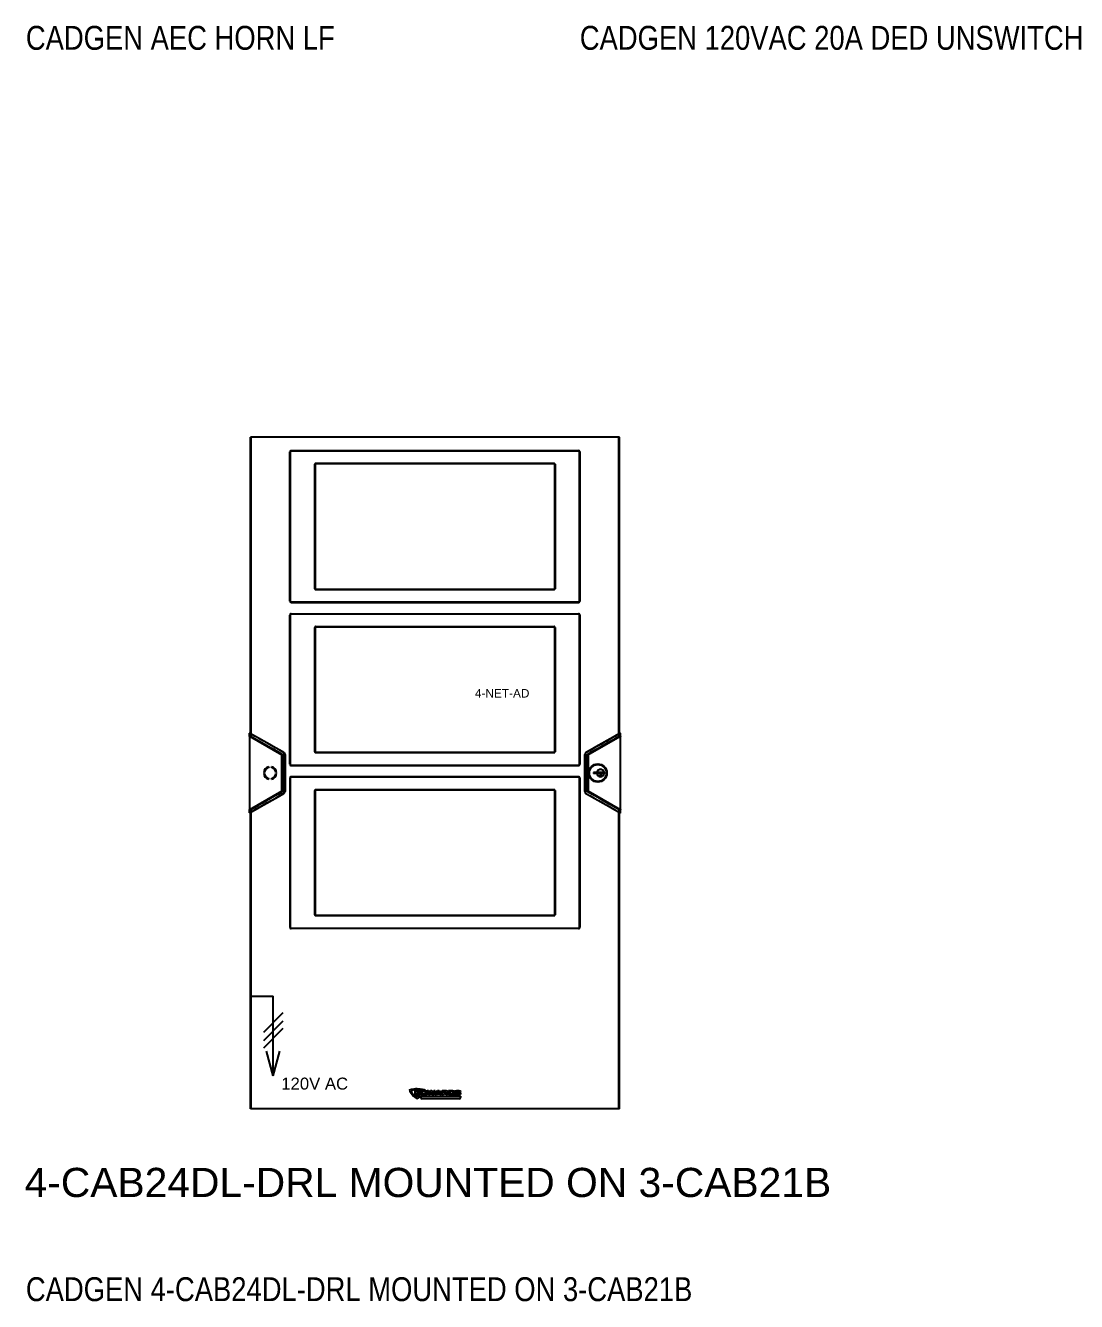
# Model space of a CAD drawing. Extents: x 0 to 1678, y -24 to 1301.
# Drawn here: x -0.1 to 263.6, y -24.1 to 296.1 of the extents above; entities that cross this region are included whole.
import ezdxf
from ezdxf.enums import TextEntityAlignment as Align

# ---------------------------------------------------------------- set-up
doc = ezdxf.new("R2010")
doc.units = 0
doc.header["$MEASUREMENT"] = 0
for name, color, linetype in [('4050100_A_07', 7, 'Continuous'), ('9000993_05', 7, 'Continuous'), ('9001059_001', 7, 'Continuous'), ('9300246_05', 7, 'Continuous'), ('FA-Riser', 7, 'Continuous'), ('KEY-2', 7, 'Continuous'), ('LOCKTAB-2', 7, 'Continuous'), ('PART', 7, 'Continuous'), ('PART2', 7, 'Continuous')]:
    doc.layers.add(name, color=color, linetype=linetype)
doc.styles.add('ADDRESS', font='sanss___.ttf')
doc.styles.add('AMTS', font='ARIALN.TTF', dxfattribs={"height": 9})

# ---------------------------------------------------------------- blocks, each defined once
blk = doc.blocks.new('SE')
at = {"layer": '4050100_A_07', "color": 7, "linetype": 'Continuous'}
for p, q in [((12.998, 19.806), (12.984, 19.806)), ((12.984, 14.288), (12.984, 19.806)), ((19.839, 19.806), (12.998, 19.806)), ((12.998, 14.28), (12.998, 19.806)), ((19.854, 19.806), (19.839, 19.806)), ((19.839, 14.28), (19.839, 19.806)), ((19.854, 14.288), (19.854, 19.806)), ((12.998, 7.301), (12.998, 12.828)), ((19.839, 7.301), (19.839, 12.828)), ((12.984, 7.301), (12.984, 12.82)), ((19.854, 7.301), (19.854, 12.819)), ((12.998, 7.301), (12.984, 7.301)), ((19.839, 7.301), (12.998, 7.301)), ((19.854, 7.301), (19.839, 7.301))]:
    blk.add_line(p, q, dxfattribs=at)
at = {"layer": '9000993_05', "color": 7, "linetype": 'Continuous'}
for p, q in [((13.72, 16.754), (13.72, 19.528)), ((13.723, 19.526), (13.72, 19.528)), ((13.723, 16.756), (13.723, 19.526)), ((13.727, 19.526), (13.723, 19.526)), ((13.727, 19.526), (13.727, 16.756)), ((13.745, 19.553), (13.747, 19.551)), ((13.746, 19.544), (13.747, 19.551)), ((19.091, 19.544), (13.746, 19.544)), ((19.09, 19.551), (19.092, 19.553)), ((19.091, 19.544), (19.09, 19.551)), ((19.11, 16.756), (19.11, 19.526)), ((19.11, 19.526), (19.115, 19.526)), ((19.117, 19.528), (19.115, 19.526)), ((19.115, 19.526), (19.115, 16.756)), ((19.117, 16.754), (19.117, 19.528)), ((14.184, 16.983), (14.184, 19.299)), ((14.184, 19.299), (14.186, 19.299)), ((14.186, 19.299), (14.186, 16.983)), ((14.195, 19.298), (14.186, 19.299)), ((14.195, 16.984), (14.195, 19.298)), ((14.195, 19.298), (14.195, 19.298)), ((14.195, 16.984), (14.195, 19.298)), ((14.199, 19.311), (14.208, 19.311)), ((18.652, 19.299), (18.642, 19.298)), ((18.642, 19.298), (18.642, 16.984)), ((18.642, 19.298), (18.642, 19.298)), ((18.642, 19.298), (18.642, 16.984)), ((18.652, 16.983), (18.652, 19.299)), ((18.654, 19.299), (18.652, 19.299)), ((18.654, 19.299), (18.654, 16.983)), ((14.186, 16.983), (14.184, 16.983)), ((14.186, 16.983), (14.195, 16.984)), ((14.195, 16.984), (14.195, 16.984)), ((18.639, 16.97), (18.63, 16.971)), ((18.642, 16.984), (18.652, 16.983)), ((18.642, 16.984), (18.642, 16.984)), ((18.652, 16.983), (18.654, 16.983)), ((13.72, 16.754), (13.723, 16.756)), ((13.723, 16.756), (13.727, 16.756)), ((13.747, 16.731), (13.745, 16.729)), ((13.746, 16.737), (19.091, 16.737)), ((13.747, 16.731), (13.746, 16.737)), ((19.09, 16.731), (19.091, 16.737)), ((19.092, 16.729), (19.09, 16.731)), ((19.115, 16.756), (19.11, 16.756)), ((19.115, 16.756), (19.117, 16.754)), ((13.72, 13.719), (13.72, 16.493)), ((13.723, 16.491), (13.72, 16.493)), ((13.723, 13.721), (13.723, 16.491)), ((13.727, 16.491), (13.723, 16.491)), ((13.727, 16.491), (13.727, 13.721)), ((13.745, 16.518), (13.747, 16.516)), ((13.746, 16.509), (13.747, 16.516)), ((19.091, 16.509), (13.746, 16.509)), ((19.09, 16.516), (19.092, 16.518)), ((19.091, 16.509), (19.09, 16.516)), ((19.11, 13.721), (19.11, 16.491)), ((19.11, 16.491), (19.115, 16.491)), ((19.117, 16.493), (19.115, 16.491)), ((19.115, 16.491), (19.115, 13.721)), ((19.117, 13.719), (19.117, 16.493)), ((14.184, 13.948), (14.184, 16.264)), ((14.184, 16.264), (14.186, 16.264)), ((14.186, 16.264), (14.186, 13.948)), ((14.195, 16.263), (14.186, 16.264)), ((14.195, 13.949), (14.195, 16.263)), ((14.195, 16.263), (14.195, 16.263)), ((14.195, 13.949), (14.195, 16.263)), ((14.199, 16.276), (14.208, 16.276)), ((18.63, 16.276), (18.639, 16.276)), ((18.652, 16.264), (18.642, 16.263)), ((18.642, 16.263), (18.642, 13.949)), ((18.642, 16.263), (18.642, 16.263)), ((18.642, 16.263), (18.642, 13.949)), ((18.652, 13.948), (18.652, 16.264)), ((18.654, 16.264), (18.652, 16.264)), ((18.654, 16.264), (18.654, 13.948)), ((14.186, 13.948), (14.184, 13.948)), ((14.186, 13.948), (14.195, 13.949)), ((14.195, 13.949), (14.195, 13.949)), ((18.639, 13.935), (18.63, 13.936)), ((18.642, 13.949), (18.652, 13.948)), ((18.642, 13.949), (18.642, 13.949)), ((18.652, 13.948), (18.654, 13.948)), ((13.72, 13.719), (13.723, 13.721)), ((13.723, 13.721), (13.727, 13.721)), ((13.747, 13.696), (13.745, 13.694)), ((13.746, 13.702), (19.091, 13.702)), ((13.747, 13.696), (13.746, 13.702)), ((19.09, 13.696), (19.091, 13.702)), ((19.092, 13.694), (19.09, 13.696)), ((19.115, 13.721), (19.11, 13.721)), ((19.115, 13.721), (19.117, 13.719)), ((13.72, 13.458), (13.72, 10.684)), ((13.723, 13.456), (13.72, 13.458)), ((13.723, 10.686), (13.723, 13.456)), ((13.723, 13.456), (13.727, 13.456)), ((13.727, 13.456), (13.727, 10.686)), ((13.745, 13.483), (13.747, 13.481)), ((13.747, 13.481), (13.746, 13.474)), ((19.091, 13.474), (13.746, 13.474)), ((19.09, 13.481), (19.092, 13.483)), ((19.09, 13.481), (19.091, 13.474)), ((19.11, 10.686), (19.11, 13.456)), ((19.115, 13.456), (19.11, 13.456)), ((19.117, 13.458), (19.115, 13.456)), ((19.115, 13.456), (19.115, 10.686)), ((19.117, 13.458), (19.117, 10.684)), ((14.184, 10.913), (14.184, 13.229)), ((14.186, 13.229), (14.184, 13.229)), ((14.186, 13.229), (14.186, 10.913)), ((14.195, 13.228), (14.186, 13.229)), ((14.195, 10.914), (14.195, 13.228)), ((14.195, 13.228), (14.195, 13.228)), ((14.195, 10.914), (14.195, 13.228)), ((14.199, 13.241), (14.208, 13.241)), ((18.652, 13.229), (18.642, 13.228)), ((18.642, 13.228), (18.642, 10.914)), ((18.642, 13.228), (18.642, 13.228)), ((18.642, 13.228), (18.642, 10.914)), ((18.652, 10.913), (18.652, 13.229)), ((18.652, 13.229), (18.654, 13.229)), ((18.654, 13.229), (18.654, 10.913)), ((13.72, 10.684), (13.723, 10.686)), ((13.727, 10.686), (13.723, 10.686)), ((14.184, 10.913), (14.186, 10.913)), ((14.186, 10.913), (14.195, 10.914)), ((14.195, 10.914), (14.195, 10.914)), ((18.639, 10.9), (18.63, 10.901)), ((18.642, 10.914), (18.652, 10.913)), ((18.642, 10.914), (18.642, 10.914)), ((18.654, 10.913), (18.652, 10.913)), ((19.11, 10.686), (19.115, 10.686)), ((19.115, 10.686), (19.117, 10.684)), ((13.747, 10.661), (13.745, 10.659)), ((13.746, 10.667), (19.091, 10.667)), ((13.746, 10.667), (13.747, 10.661)), ((19.091, 10.667), (19.09, 10.661)), ((19.092, 10.659), (19.09, 10.661))]:
    blk.add_line(p, q, dxfattribs=at)
for centre, radius, start, end in [((13.745, 19.528), 0.0247, 89.4736, 179.8578), ((13.747, 19.526), 0.0248, 89.8343, 179.8308), ((13.746, 19.526), 0.0186, 89.6763, 179.6338), ((19.09, 19.526), 0.0248, 0.1823, 90.1524), ((19.091, 19.526), 0.0186, 0.3042, 90.3857), ((19.093, 19.528), 0.0247, 0.1589, 90.5096), ((14.198, 19.299), 0.0145, 89.3872, 179.6418), ((14.199, 19.299), 0.0125, 88.841, 179.2614), ((14.208, 19.298), 0.0125, 88.8352, 179.2547), ((18.63, 19.298), 0.0125, 0.7214, 91.1886), ((18.639, 19.299), 0.0145, 0.3864, 90.5846), ((18.639, 19.299), 0.0125, 0.7149, 91.1827), ((14.198, 16.983), 0.0145, 180.3864, 270.5846), ((14.199, 16.983), 0.0125, 180.7149, 271.1827), ((14.208, 16.984), 0.0125, 180.7214, 271.1886), ((18.63, 16.984), 0.0125, 268.8352, 359.2547), ((18.639, 16.983), 0.0145, 269.3872, 359.6418), ((18.639, 16.983), 0.0125, 268.841, 359.2614), ((13.745, 16.754), 0.0247, 180.1589, 270.5096), ((13.747, 16.756), 0.0248, 180.1823, 270.1524), ((13.746, 16.756), 0.0186, 180.3042, 270.3857), ((19.09, 16.756), 0.0248, 269.8343, 359.8308), ((19.091, 16.756), 0.0186, 269.6763, 359.6338), ((19.093, 16.754), 0.0247, 269.4736, 359.8578), ((13.745, 16.493), 0.0247, 89.4736, 179.8578), ((13.747, 16.491), 0.0248, 89.8343, 179.8308), ((13.746, 16.491), 0.0186, 89.6763, 179.6338), ((19.09, 16.491), 0.0248, 0.1823, 90.1524), ((19.091, 16.491), 0.0186, 0.3042, 90.3857), ((19.093, 16.493), 0.0247, 0.1589, 90.5096), ((14.198, 16.264), 0.0145, 89.3872, 179.6418), ((14.199, 16.264), 0.0125, 88.841, 179.2614), ((14.208, 16.263), 0.0125, 88.8352, 179.2547), ((18.63, 16.263), 0.0125, 0.7214, 91.1886), ((18.639, 16.264), 0.0145, 0.3864, 90.5846), ((18.639, 16.264), 0.0125, 0.7149, 91.1827), ((14.198, 13.948), 0.0145, 180.3864, 270.5846), ((14.199, 13.948), 0.0125, 180.7149, 271.1827), ((14.208, 13.949), 0.0125, 180.7214, 271.1886), ((18.63, 13.949), 0.0125, 268.8352, 359.2547), ((18.639, 13.948), 0.0145, 269.3872, 359.6418), ((18.639, 13.948), 0.0125, 268.841, 359.2614), ((13.745, 13.719), 0.0247, 180.1589, 270.5096), ((13.747, 13.721), 0.0248, 180.1823, 270.1524), ((13.746, 13.721), 0.0186, 180.3042, 270.3857), ((19.09, 13.721), 0.0248, 269.8343, 359.8308), ((19.091, 13.721), 0.0186, 269.6763, 359.6338), ((19.093, 13.719), 0.0247, 269.4736, 359.8578), ((13.745, 13.458), 0.0247, 89.4736, 179.8578), ((13.747, 13.456), 0.0248, 89.8343, 179.8308), ((13.746, 13.456), 0.0186, 89.6763, 179.6338), ((19.09, 13.456), 0.0248, 0.1823, 90.1524), ((19.091, 13.456), 0.0186, 0.3042, 90.3857), ((19.093, 13.458), 0.0247, 0.1589, 90.5096), ((14.198, 13.229), 0.0145, 89.3872, 179.6418), ((14.199, 13.229), 0.0125, 88.841, 179.2614), ((14.208, 13.228), 0.0125, 88.8352, 179.2547), ((18.63, 13.228), 0.0125, 0.7214, 91.1886), ((18.639, 13.229), 0.0145, 0.3864, 90.5846), ((18.639, 13.229), 0.0125, 0.7149, 91.1827), ((13.747, 10.686), 0.0248, 180.1823, 270.1524), ((13.746, 10.686), 0.0186, 180.3042, 270.3857), ((14.198, 10.913), 0.0145, 180.3864, 270.5846), ((14.199, 10.913), 0.0125, 180.7149, 271.1827), ((14.208, 10.914), 0.0125, 180.7214, 271.1886), ((18.63, 10.914), 0.0125, 268.8352, 359.2547), ((18.639, 10.913), 0.0145, 269.3872, 359.6418), ((18.639, 10.913), 0.0125, 268.841, 359.2614), ((19.09, 10.686), 0.0248, 269.8343, 359.8308), ((19.091, 10.686), 0.0186, 269.6763, 359.6338), ((13.745, 10.684), 0.0247, 180.1589, 270.5096), ((19.093, 10.684), 0.0247, 269.4736, 359.8578)]:
    blk.add_arc(centre, radius, start, end, dxfattribs=at)
for centre, major_axis, start_param, end_param in [((14.199, 19.313), (0, -0.002), 4.712391, 6.247716), ((18.639, 19.313), (0, -0.002), 0.035469, 1.570794), ((14.199, 16.968), (0, 0.002), 0.035469, 1.570794), ((18.639, 16.968), (0, 0.002), 4.712391, 6.247716), ((14.199, 16.278), (0, -0.002), 4.712391, 6.247716), ((18.639, 16.278), (0, -0.002), 0.035469, 1.570794), ((14.199, 13.933), (0, 0.002), 0.035469, 1.570794), ((18.639, 13.933), (0, 0.002), 4.712391, 6.247716), ((14.199, 13.243), (0, -0.002), 4.712391, 6.247716), ((18.639, 13.243), (0, -0.002), 0.035469, 1.570794), ((14.199, 10.898), (0, 0.002), 0.035469, 1.570794), ((18.639, 10.898), (0, 0.002), 4.712391, 6.247716)]:
    blk.add_ellipse(centre, major_axis=major_axis, ratio=0.177347, start_param=start_param, end_param=end_param, dxfattribs=at)
for points, knots in [([(13.745, 19.553), (14.185, 19.553), (14.628, 19.553), (15.298, 19.553), (15.523, 19.553), (15.971, 19.553), (16.196, 19.553), (16.645, 19.553), (16.87, 19.553), (17.319, 19.553), (17.542, 19.553), (18.21, 19.553), (18.653, 19.553), (19.092, 19.553)], [0, 0, 0, 0, 0.25, 0.25, 0.375, 0.375, 0.5, 0.5, 0.625, 0.625, 0.75, 0.75, 1, 1, 1, 1]), ([(13.747, 19.551), (13.781, 19.551), (13.847, 19.551), (13.946, 19.551), (14.046, 19.551), (14.146, 19.551), (14.245, 19.551), (14.345, 19.551), (14.446, 19.551), (14.546, 19.551), (14.646, 19.551), (14.747, 19.551), (14.848, 19.551), (14.949, 19.551), (15.049, 19.551), (15.15, 19.551), (15.251, 19.551), (15.353, 19.551), (15.454, 19.551), (15.555, 19.551), (15.656, 19.551), (15.758, 19.551), (15.859, 19.551), (15.961, 19.551), (16.062, 19.551), (16.164, 19.551), (16.265, 19.551), (16.367, 19.551), (16.469, 19.551), (16.57, 19.551), (16.672, 19.551), (16.773, 19.551), (16.875, 19.551), (16.976, 19.551), (17.078, 19.551), (17.179, 19.551), (17.281, 19.551), (17.382, 19.551), (17.483, 19.551), (17.585, 19.551), (17.686, 19.551), (17.787, 19.551), (17.888, 19.551), (17.989, 19.551), (18.089, 19.551), (18.19, 19.551), (18.291, 19.551), (18.391, 19.551), (18.491, 19.551), (18.591, 19.551), (18.691, 19.551), (18.791, 19.551), (18.891, 19.551), (18.991, 19.551), (19.057, 19.551), (19.09, 19.551)], [0, 0, 0, 0, 0.018855, 0.037711, 0.056567, 0.075424, 0.094281, 0.113139, 0.131997, 0.150855, 0.169715, 0.188574, 0.207434, 0.226295, 0.245156, 0.264017, 0.282879, 0.301741, 0.320604, 0.339468, 0.358332, 0.377196, 0.396061, 0.414926, 0.433792, 0.452659, 0.471525, 0.490393, 0.509261, 0.528129, 0.546998, 0.565867, 0.584737, 0.603607, 0.622478, 0.641349, 0.660221, 0.679093, 0.697966, 0.71684, 0.735713, 0.754588, 0.773463, 0.792338, 0.811214, 0.83009, 0.848967, 0.867844, 0.886722, 0.9056, 0.924479, 0.943359, 0.962239, 0.981119, 1, 1, 1, 1]), ([(14.198, 19.313), (14.382, 19.313), (14.566, 19.313), (14.935, 19.313), (15.12, 19.313), (15.676, 19.313), (16.047, 19.313), (16.605, 19.313), (16.791, 19.313), (17.163, 19.313), (17.349, 19.313), (17.904, 19.313), (18.272, 19.313), (18.639, 19.313)], [0, 0, 0, 0, 0.125, 0.125, 0.25, 0.25, 0.5, 0.5, 0.625, 0.625, 0.75, 0.75, 1, 1, 1, 1]), ([(18.639, 19.311), (18.272, 19.311), (17.904, 19.311), (17.349, 19.311), (17.163, 19.311), (16.791, 19.311), (16.605, 19.311), (16.047, 19.311), (15.676, 19.311), (15.12, 19.311), (14.935, 19.311), (14.566, 19.311), (14.382, 19.311), (14.199, 19.311)], [0, 0, 0, 0, 0.25, 0.25, 0.375, 0.375, 0.5, 0.5, 0.75, 0.75, 0.875, 0.875, 1, 1, 1, 1]), ([(14.208, 19.311), (14.573, 19.311), (14.94, 19.311), (15.493, 19.311), (15.678, 19.311), (16.048, 19.311), (16.233, 19.311), (16.789, 19.311), (17.158, 19.311), (17.712, 19.311), (17.897, 19.311), (18.264, 19.311), (18.447, 19.311), (18.63, 19.311)], [0, 0, 0, 0, 0.25, 0.25, 0.375, 0.375, 0.5, 0.5, 0.75, 0.75, 0.875, 0.875, 1, 1, 1, 1]), ([(18.639, 16.968), (18.456, 16.968), (18.272, 16.968), (17.903, 16.968), (17.718, 16.968), (17.162, 16.968), (16.79, 16.968), (16.233, 16.968), (16.046, 16.968), (15.674, 16.968), (15.489, 16.968), (14.933, 16.968), (14.565, 16.968), (14.198, 16.968)], [0, 0, 0, 0, 0.125, 0.125, 0.25, 0.25, 0.5, 0.5, 0.625, 0.625, 0.75, 0.75, 1, 1, 1, 1]), ([(14.199, 16.97), (14.565, 16.97), (14.934, 16.97), (15.489, 16.97), (15.674, 16.97), (16.046, 16.97), (16.233, 16.97), (16.79, 16.97), (17.161, 16.97), (17.718, 16.97), (17.903, 16.97), (18.272, 16.97), (18.455, 16.97), (18.639, 16.97)], [0, 0, 0, 0, 0.25, 0.25, 0.375, 0.375, 0.5, 0.5, 0.75, 0.75, 0.875, 0.875, 1, 1, 1, 1]), ([(18.63, 16.971), (18.264, 16.971), (17.898, 16.971), (17.345, 16.971), (17.16, 16.971), (16.789, 16.971), (16.604, 16.971), (16.049, 16.971), (15.679, 16.971), (15.125, 16.971), (14.941, 16.971), (14.574, 16.971), (14.39, 16.971), (14.208, 16.971)], [0, 0, 0, 0, 0.25, 0.25, 0.375, 0.375, 0.5, 0.5, 0.75, 0.75, 0.875, 0.875, 1, 1, 1, 1]), ([(13.745, 16.729), (14.185, 16.729), (14.628, 16.729), (15.298, 16.729), (15.523, 16.729), (15.971, 16.729), (16.196, 16.729), (16.645, 16.729), (16.87, 16.729), (17.319, 16.729), (17.542, 16.729), (18.21, 16.729), (18.653, 16.729), (19.092, 16.729)], [0, 0, 0, 0, 0.25, 0.25, 0.375, 0.375, 0.5, 0.5, 0.625, 0.625, 0.75, 0.75, 1, 1, 1, 1]), ([(19.09, 16.731), (19.057, 16.731), (18.991, 16.731), (18.891, 16.731), (18.792, 16.731), (18.692, 16.731), (18.592, 16.731), (18.492, 16.731), (18.392, 16.731), (18.291, 16.731), (18.191, 16.731), (18.09, 16.731), (17.99, 16.731), (17.889, 16.731), (17.788, 16.731), (17.687, 16.731), (17.586, 16.731), (17.485, 16.731), (17.384, 16.731), (17.282, 16.731), (17.181, 16.731), (17.08, 16.731), (16.978, 16.731), (16.877, 16.731), (16.775, 16.731), (16.674, 16.731), (16.572, 16.731), (16.47, 16.731), (16.369, 16.731), (16.267, 16.731), (16.166, 16.731), (16.064, 16.731), (15.963, 16.731), (15.861, 16.731), (15.76, 16.731), (15.658, 16.731), (15.557, 16.731), (15.455, 16.731), (15.354, 16.731), (15.253, 16.731), (15.152, 16.731), (15.051, 16.731), (14.95, 16.731), (14.849, 16.731), (14.748, 16.731), (14.648, 16.731), (14.547, 16.731), (14.447, 16.731), (14.346, 16.731), (14.246, 16.731), (14.146, 16.731), (14.046, 16.731), (13.946, 16.731), (13.847, 16.731), (13.781, 16.731), (13.747, 16.731)], [0, 0, 0, 0, 0.018855, 0.037711, 0.056567, 0.075424, 0.094281, 0.113139, 0.131997, 0.150855, 0.169715, 0.188574, 0.207434, 0.226295, 0.245156, 0.264017, 0.282879, 0.301742, 0.320604, 0.339468, 0.358332, 0.377196, 0.396061, 0.414926, 0.433792, 0.452659, 0.471526, 0.490393, 0.509261, 0.528129, 0.546998, 0.565867, 0.584737, 0.603607, 0.622478, 0.641349, 0.660221, 0.679094, 0.697966, 0.71684, 0.735713, 0.754588, 0.773463, 0.792338, 0.811214, 0.83009, 0.848967, 0.867844, 0.886722, 0.9056, 0.924479, 0.943359, 0.962239, 0.981119, 1, 1, 1, 1]), ([(13.745, 16.518), (14.185, 16.518), (14.628, 16.518), (15.298, 16.518), (15.523, 16.518), (15.971, 16.518), (16.196, 16.518), (16.645, 16.518), (16.87, 16.518), (17.319, 16.518), (17.542, 16.518), (18.21, 16.518), (18.653, 16.518), (19.092, 16.518)], [0, 0, 0, 0, 0.25, 0.25, 0.375, 0.375, 0.5, 0.5, 0.625, 0.625, 0.75, 0.75, 1, 1, 1, 1]), ([(13.747, 16.516), (13.781, 16.516), (13.847, 16.516), (13.946, 16.516), (14.046, 16.516), (14.146, 16.516), (14.245, 16.516), (14.345, 16.516), (14.446, 16.516), (14.546, 16.516), (14.646, 16.516), (14.747, 16.516), (14.848, 16.516), (14.949, 16.516), (15.049, 16.516), (15.15, 16.516), (15.251, 16.516), (15.353, 16.516), (15.454, 16.516), (15.555, 16.516), (15.656, 16.516), (15.758, 16.516), (15.859, 16.516), (15.961, 16.516), (16.062, 16.516), (16.164, 16.516), (16.265, 16.516), (16.367, 16.516), (16.469, 16.516), (16.57, 16.516), (16.672, 16.516), (16.773, 16.516), (16.875, 16.516), (16.976, 16.516), (17.078, 16.516), (17.179, 16.516), (17.281, 16.516), (17.382, 16.516), (17.483, 16.516), (17.585, 16.516), (17.686, 16.516), (17.787, 16.516), (17.888, 16.516), (17.989, 16.516), (18.089, 16.516), (18.19, 16.516), (18.291, 16.516), (18.391, 16.516), (18.491, 16.516), (18.591, 16.516), (18.691, 16.516), (18.791, 16.516), (18.891, 16.516), (18.991, 16.516), (19.057, 16.516), (19.09, 16.516)], [0, 0, 0, 0, 0.018855, 0.037711, 0.056567, 0.075424, 0.094281, 0.113139, 0.131997, 0.150855, 0.169715, 0.188574, 0.207434, 0.226295, 0.245156, 0.264017, 0.282879, 0.301741, 0.320604, 0.339468, 0.358332, 0.377196, 0.396061, 0.414926, 0.433792, 0.452659, 0.471525, 0.490393, 0.509261, 0.528129, 0.546998, 0.565867, 0.584737, 0.603607, 0.622478, 0.641349, 0.660221, 0.679093, 0.697966, 0.71684, 0.735713, 0.754588, 0.773463, 0.792338, 0.811214, 0.83009, 0.848967, 0.867844, 0.886722, 0.9056, 0.924479, 0.943359, 0.962239, 0.981119, 1, 1, 1, 1]), ([(14.198, 16.278), (14.382, 16.278), (14.566, 16.278), (14.935, 16.278), (15.12, 16.278), (15.676, 16.278), (16.047, 16.278), (16.605, 16.278), (16.791, 16.278), (17.163, 16.278), (17.349, 16.278), (17.904, 16.278), (18.272, 16.278), (18.639, 16.278)], [0, 0, 0, 0, 0.125, 0.125, 0.25, 0.25, 0.5, 0.5, 0.625, 0.625, 0.75, 0.75, 1, 1, 1, 1]), ([(18.639, 16.276), (18.272, 16.276), (17.904, 16.276), (17.349, 16.276), (17.163, 16.276), (16.791, 16.276), (16.605, 16.276), (16.047, 16.276), (15.676, 16.276), (15.12, 16.276), (14.935, 16.276), (14.566, 16.276), (14.382, 16.276), (14.199, 16.276)], [0, 0, 0, 0, 0.25, 0.25, 0.375, 0.375, 0.5, 0.5, 0.75, 0.75, 0.875, 0.875, 1, 1, 1, 1]), ([(14.208, 16.276), (14.573, 16.276), (14.94, 16.276), (15.493, 16.276), (15.678, 16.276), (16.048, 16.276), (16.233, 16.276), (16.789, 16.276), (17.158, 16.276), (17.712, 16.276), (17.897, 16.276), (18.264, 16.276), (18.447, 16.276), (18.63, 16.276)], [0, 0, 0, 0, 0.25, 0.25, 0.375, 0.375, 0.5, 0.5, 0.75, 0.75, 0.875, 0.875, 1, 1, 1, 1]), ([(18.639, 13.933), (18.456, 13.933), (18.272, 13.933), (17.903, 13.933), (17.718, 13.933), (17.162, 13.933), (16.79, 13.933), (16.233, 13.933), (16.046, 13.933), (15.674, 13.933), (15.489, 13.933), (14.933, 13.933), (14.565, 13.933), (14.198, 13.933)], [0, 0, 0, 0, 0.125, 0.125, 0.25, 0.25, 0.5, 0.5, 0.625, 0.625, 0.75, 0.75, 1, 1, 1, 1]), ([(14.199, 13.935), (14.565, 13.935), (14.934, 13.935), (15.489, 13.935), (15.674, 13.935), (16.046, 13.935), (16.233, 13.935), (16.79, 13.935), (17.161, 13.935), (17.718, 13.935), (17.903, 13.935), (18.272, 13.935), (18.455, 13.935), (18.639, 13.935)], [0, 0, 0, 0, 0.25, 0.25, 0.375, 0.375, 0.5, 0.5, 0.75, 0.75, 0.875, 0.875, 1, 1, 1, 1]), ([(18.63, 13.936), (18.264, 13.936), (17.898, 13.936), (17.345, 13.936), (17.16, 13.936), (16.789, 13.936), (16.604, 13.936), (16.049, 13.936), (15.679, 13.936), (15.125, 13.936), (14.941, 13.936), (14.574, 13.936), (14.39, 13.936), (14.208, 13.936)], [0, 0, 0, 0, 0.25, 0.25, 0.375, 0.375, 0.5, 0.5, 0.75, 0.75, 0.875, 0.875, 1, 1, 1, 1]), ([(13.745, 13.694), (14.185, 13.694), (14.628, 13.694), (15.298, 13.694), (15.523, 13.694), (15.971, 13.694), (16.196, 13.694), (16.645, 13.694), (16.87, 13.694), (17.319, 13.694), (17.542, 13.694), (18.21, 13.694), (18.653, 13.694), (19.092, 13.694)], [0, 0, 0, 0, 0.25, 0.25, 0.375, 0.375, 0.5, 0.5, 0.625, 0.625, 0.75, 0.75, 1, 1, 1, 1]), ([(19.09, 13.696), (19.057, 13.696), (18.991, 13.696), (18.891, 13.696), (18.792, 13.696), (18.692, 13.696), (18.592, 13.696), (18.492, 13.696), (18.392, 13.696), (18.291, 13.696), (18.191, 13.696), (18.09, 13.696), (17.99, 13.696), (17.889, 13.696), (17.788, 13.696), (17.687, 13.696), (17.586, 13.696), (17.485, 13.696), (17.384, 13.696), (17.282, 13.696), (17.181, 13.696), (17.08, 13.696), (16.978, 13.696), (16.877, 13.696), (16.775, 13.696), (16.674, 13.696), (16.572, 13.696), (16.47, 13.696), (16.369, 13.696), (16.267, 13.696), (16.166, 13.696), (16.064, 13.696), (15.963, 13.696), (15.861, 13.696), (15.76, 13.696), (15.658, 13.696), (15.557, 13.696), (15.455, 13.696), (15.354, 13.696), (15.253, 13.696), (15.152, 13.696), (15.051, 13.696), (14.95, 13.696), (14.849, 13.696), (14.748, 13.696), (14.648, 13.696), (14.547, 13.696), (14.447, 13.696), (14.346, 13.696), (14.246, 13.696), (14.146, 13.696), (14.046, 13.696), (13.946, 13.696), (13.847, 13.696), (13.781, 13.696), (13.747, 13.696)], [0, 0, 0, 0, 0.018855, 0.037711, 0.056567, 0.075424, 0.094281, 0.113139, 0.131997, 0.150855, 0.169715, 0.188574, 0.207434, 0.226295, 0.245156, 0.264017, 0.282879, 0.301742, 0.320604, 0.339468, 0.358332, 0.377196, 0.396061, 0.414926, 0.433792, 0.452659, 0.471526, 0.490393, 0.509261, 0.528129, 0.546998, 0.565867, 0.584737, 0.603607, 0.622478, 0.641349, 0.660221, 0.679094, 0.697966, 0.71684, 0.735713, 0.754588, 0.773463, 0.792338, 0.811214, 0.83009, 0.848967, 0.867844, 0.886722, 0.9056, 0.924479, 0.943359, 0.962239, 0.981119, 1, 1, 1, 1]), ([(19.092, 13.483), (18.653, 13.483), (18.21, 13.483), (17.539, 13.483), (17.315, 13.483), (16.866, 13.483), (16.642, 13.483), (16.192, 13.483), (15.967, 13.483), (15.519, 13.483), (15.295, 13.483), (14.627, 13.483), (14.185, 13.483), (13.745, 13.483)], [0, 0, 0, 0, 0.25, 0.25, 0.375, 0.375, 0.5, 0.5, 0.625, 0.625, 0.75, 0.75, 1, 1, 1, 1]), ([(13.747, 13.481), (13.781, 13.481), (13.847, 13.481), (13.946, 13.481), (14.046, 13.481), (14.146, 13.481), (14.245, 13.481), (14.345, 13.481), (14.446, 13.481), (14.546, 13.481), (14.646, 13.481), (14.747, 13.481), (14.848, 13.481), (14.949, 13.481), (15.049, 13.481), (15.15, 13.481), (15.251, 13.481), (15.353, 13.481), (15.454, 13.481), (15.555, 13.481), (15.656, 13.481), (15.758, 13.481), (15.859, 13.481), (15.961, 13.481), (16.062, 13.481), (16.164, 13.481), (16.265, 13.481), (16.367, 13.481), (16.469, 13.481), (16.57, 13.481), (16.672, 13.481), (16.773, 13.481), (16.875, 13.481), (16.976, 13.481), (17.078, 13.481), (17.179, 13.481), (17.281, 13.481), (17.382, 13.481), (17.483, 13.481), (17.585, 13.481), (17.686, 13.481), (17.787, 13.481), (17.888, 13.481), (17.989, 13.481), (18.089, 13.481), (18.19, 13.481), (18.291, 13.481), (18.391, 13.481), (18.491, 13.481), (18.591, 13.481), (18.691, 13.481), (18.791, 13.481), (18.891, 13.481), (18.991, 13.481), (19.057, 13.481), (19.09, 13.481)], [0, 0, 0, 0, 0.018855, 0.037711, 0.056567, 0.075424, 0.094281, 0.113139, 0.131997, 0.150855, 0.169715, 0.188574, 0.207434, 0.226295, 0.245156, 0.264017, 0.282879, 0.301742, 0.320604, 0.339468, 0.358332, 0.377196, 0.396061, 0.414926, 0.433792, 0.452659, 0.471526, 0.490393, 0.509261, 0.528129, 0.546998, 0.565867, 0.584737, 0.603607, 0.622478, 0.641349, 0.660221, 0.679094, 0.697966, 0.71684, 0.735713, 0.754588, 0.773463, 0.792338, 0.811214, 0.83009, 0.848967, 0.867844, 0.886722, 0.9056, 0.924479, 0.943359, 0.962239, 0.981119, 1, 1, 1, 1]), ([(14.198, 13.243), (14.382, 13.243), (14.566, 13.243), (14.935, 13.243), (15.12, 13.243), (15.676, 13.243), (16.047, 13.243), (16.605, 13.243), (16.791, 13.243), (17.163, 13.243), (17.349, 13.243), (17.904, 13.243), (18.272, 13.243), (18.639, 13.243)], [0, 0, 0, 0, 0.125, 0.125, 0.25, 0.25, 0.5, 0.5, 0.625, 0.625, 0.75, 0.75, 1, 1, 1, 1]), ([(18.639, 13.241), (18.272, 13.241), (17.904, 13.241), (17.349, 13.241), (17.163, 13.241), (16.791, 13.241), (16.605, 13.241), (16.047, 13.241), (15.676, 13.241), (15.12, 13.241), (14.935, 13.241), (14.566, 13.241), (14.382, 13.241), (14.199, 13.241)], [0, 0, 0, 0, 0.25, 0.25, 0.375, 0.375, 0.5, 0.5, 0.75, 0.75, 0.875, 0.875, 1, 1, 1, 1]), ([(14.208, 13.241), (14.573, 13.241), (14.94, 13.241), (15.493, 13.241), (15.678, 13.241), (16.048, 13.241), (16.233, 13.241), (16.789, 13.241), (17.158, 13.241), (17.712, 13.241), (17.897, 13.241), (18.264, 13.241), (18.447, 13.241), (18.63, 13.241)], [0, 0, 0, 0, 0.25, 0.25, 0.375, 0.375, 0.5, 0.5, 0.75, 0.75, 0.875, 0.875, 1, 1, 1, 1]), ([(18.639, 10.898), (18.456, 10.898), (18.272, 10.898), (17.903, 10.898), (17.718, 10.898), (17.162, 10.898), (16.79, 10.898), (16.233, 10.898), (16.046, 10.898), (15.674, 10.898), (15.489, 10.898), (14.933, 10.898), (14.565, 10.898), (14.198, 10.898)], [0, 0, 0, 0, 0.125, 0.125, 0.25, 0.25, 0.5, 0.5, 0.625, 0.625, 0.75, 0.75, 1, 1, 1, 1]), ([(14.199, 10.9), (14.565, 10.9), (14.934, 10.9), (15.489, 10.9), (15.674, 10.9), (16.046, 10.9), (16.233, 10.9), (16.79, 10.9), (17.161, 10.9), (17.718, 10.9), (17.903, 10.9), (18.272, 10.9), (18.455, 10.9), (18.639, 10.9)], [0, 0, 0, 0, 0.25, 0.25, 0.375, 0.375, 0.5, 0.5, 0.75, 0.75, 0.875, 0.875, 1, 1, 1, 1]), ([(18.63, 10.901), (18.264, 10.901), (17.898, 10.901), (17.345, 10.901), (17.16, 10.901), (16.789, 10.901), (16.604, 10.901), (16.049, 10.901), (15.679, 10.901), (15.125, 10.901), (14.941, 10.901), (14.574, 10.901), (14.39, 10.901), (14.208, 10.901)], [0, 0, 0, 0, 0.25, 0.25, 0.375, 0.375, 0.5, 0.5, 0.75, 0.75, 0.875, 0.875, 1, 1, 1, 1]), ([(19.092, 10.659), (18.653, 10.659), (18.21, 10.659), (17.539, 10.659), (17.315, 10.659), (16.866, 10.659), (16.642, 10.659), (16.192, 10.659), (15.967, 10.659), (15.519, 10.659), (15.295, 10.659), (14.627, 10.659), (14.185, 10.659), (13.745, 10.659)], [0, 0, 0, 0, 0.25, 0.25, 0.375, 0.375, 0.5, 0.5, 0.625, 0.625, 0.75, 0.75, 1, 1, 1, 1]), ([(19.09, 10.661), (19.057, 10.661), (18.991, 10.661), (18.891, 10.661), (18.792, 10.661), (18.692, 10.661), (18.592, 10.661), (18.492, 10.661), (18.392, 10.661), (18.291, 10.661), (18.191, 10.661), (18.09, 10.661), (17.99, 10.661), (17.889, 10.661), (17.788, 10.661), (17.687, 10.661), (17.586, 10.661), (17.485, 10.661), (17.384, 10.661), (17.282, 10.661), (17.181, 10.661), (17.08, 10.661), (16.978, 10.661), (16.877, 10.661), (16.775, 10.661), (16.674, 10.661), (16.572, 10.661), (16.47, 10.661), (16.369, 10.661), (16.267, 10.661), (16.166, 10.661), (16.064, 10.661), (15.963, 10.661), (15.861, 10.661), (15.76, 10.661), (15.658, 10.661), (15.557, 10.661), (15.455, 10.661), (15.354, 10.661), (15.253, 10.661), (15.152, 10.661), (15.051, 10.661), (14.95, 10.661), (14.849, 10.661), (14.748, 10.661), (14.648, 10.661), (14.547, 10.661), (14.447, 10.661), (14.346, 10.661), (14.246, 10.661), (14.146, 10.661), (14.046, 10.661), (13.946, 10.661), (13.847, 10.661), (13.781, 10.661), (13.747, 10.661)], [0, 0, 0, 0, 0.018855, 0.037711, 0.056567, 0.075424, 0.094281, 0.113139, 0.131997, 0.150855, 0.169715, 0.188574, 0.207434, 0.226295, 0.245156, 0.264017, 0.282879, 0.301741, 0.320604, 0.339468, 0.358332, 0.377196, 0.396061, 0.414926, 0.433792, 0.452659, 0.471525, 0.490393, 0.509261, 0.528129, 0.546998, 0.565867, 0.584737, 0.603607, 0.622478, 0.641349, 0.660221, 0.679093, 0.697966, 0.71684, 0.735713, 0.754588, 0.773463, 0.792338, 0.811214, 0.83009, 0.848967, 0.867844, 0.886722, 0.9056, 0.924479, 0.943359, 0.962239, 0.981119, 1, 1, 1, 1])]:
    blk.add_open_spline(points, degree=3, knots=knots, dxfattribs=at)
at = {"layer": '9001059_001', "color": 7, "linetype": 'Continuous'}
for p, q in [((16.05, 7.562), (16.05, 7.644)), ((16.05, 7.644), (16.14, 7.644)), ((16.14, 7.625), (16.075, 7.625)), ((16.075, 7.625), (16.075, 7.612)), ((16.075, 7.612), (16.136, 7.612)), ((16.088, 7.674), (16.08, 7.674)), ((16.136, 7.612), (16.136, 7.595)), ((16.14, 7.644), (16.14, 7.625)), ((16.157, 7.644), (16.233, 7.644)), ((16.157, 7.562), (16.157, 7.644)), ((16.227, 7.624), (16.182, 7.624)), ((16.182, 7.624), (16.182, 7.583)), ((16.242, 7.598), (16.242, 7.609)), ((16.267, 7.615), (16.267, 7.591)), ((16.274, 7.644), (16.299, 7.644)), ((16.301, 7.562), (16.274, 7.644)), ((16.299, 7.644), (16.316, 7.584)), ((16.317, 7.584), (16.337, 7.644)), ((16.349, 7.616), (16.33, 7.562)), ((16.337, 7.644), (16.361, 7.644)), ((16.349, 7.616), (16.349, 7.616)), ((16.368, 7.562), (16.349, 7.616)), ((16.361, 7.644), (16.381, 7.584)), ((16.382, 7.584), (16.399, 7.644)), ((16.424, 7.644), (16.397, 7.562)), ((16.399, 7.644), (16.424, 7.644)), ((16.421, 7.562), (16.465, 7.644)), ((16.465, 7.644), (16.498, 7.644)), ((16.481, 7.625), (16.465, 7.594)), ((16.497, 7.594), (16.481, 7.625)), ((16.498, 7.644), (16.543, 7.562)), ((16.552, 7.644), (16.627, 7.644)), ((16.552, 7.562), (16.552, 7.644)), ((16.577, 7.624), (16.577, 7.604)), ((16.616, 7.624), (16.577, 7.624)), ((16.577, 7.604), (16.618, 7.604)), ((16.627, 7.612), (16.627, 7.615)), ((16.652, 7.62), (16.652, 7.614)), ((16.67, 7.644), (16.745, 7.644)), ((16.67, 7.562), (16.67, 7.644)), ((16.739, 7.624), (16.695, 7.624)), ((16.695, 7.624), (16.695, 7.583)), ((16.754, 7.598), (16.754, 7.609)), ((16.779, 7.615), (16.779, 7.591)), ((16.826, 7.645), (16.861, 7.645)), ((16.855, 7.627), (16.828, 7.627)), ((16.893, 7.618), (16.868, 7.618)), ((16.893, 7.621), (16.893, 7.618)), ((16.141, 7.562), (16.05, 7.562)), ((16.136, 7.595), (16.075, 7.595)), ((16.075, 7.595), (16.075, 7.582)), ((16.075, 7.582), (16.141, 7.582)), ((16.141, 7.582), (16.141, 7.562)), ((16.233, 7.562), (16.157, 7.562)), ((16.182, 7.583), (16.227, 7.583)), ((16.183, 7.539), (16.896, 7.539)), ((16.871, 7.489), (16.183, 7.489)), ((16.33, 7.562), (16.301, 7.562)), ((16.316, 7.584), (16.317, 7.584)), ((16.397, 7.562), (16.368, 7.562)), ((16.381, 7.584), (16.382, 7.584)), ((16.449, 7.562), (16.421, 7.562)), ((16.456, 7.577), (16.449, 7.562)), ((16.507, 7.577), (16.456, 7.577)), ((16.465, 7.594), (16.497, 7.594)), ((16.515, 7.562), (16.507, 7.577)), ((16.543, 7.562), (16.515, 7.562)), ((16.577, 7.562), (16.552, 7.562)), ((16.577, 7.583), (16.577, 7.562)), ((16.616, 7.583), (16.577, 7.583)), ((16.626, 7.562), (16.626, 7.572)), ((16.651, 7.562), (16.626, 7.562)), ((16.638, 7.594), (16.638, 7.594)), ((16.651, 7.576), (16.651, 7.562)), ((16.745, 7.562), (16.67, 7.562)), ((16.695, 7.583), (16.739, 7.583)), ((16.793, 7.589), (16.818, 7.589)), ((16.793, 7.583), (16.793, 7.589)), ((16.855, 7.561), (16.825, 7.561)), ((16.829, 7.58), (16.86, 7.58)), ((16.896, 7.539), (16.896, 7.514))]:
    blk.add_line(p, q, dxfattribs=at)
for centre, radius, start, end in [((16.183, 7.514), 0.0252, 90, 270), ((16.871, 7.514), 0.0249, 270, 359.9727)]:
    blk.add_arc(centre, radius, start, end, dxfattribs=at)
for points in [[(16.08, 7.674), (16.06, 7.674), (16.002, 7.671), (15.941, 7.652)], [(15.941, 7.652), (15.946, 7.643), (15.982, 7.557), (16.088, 7.491)], [(16.008, 7.577), (15.968, 7.619), (15.979, 7.639), (15.98, 7.642)], [(15.98, 7.642), (16.022, 7.665), (16.081, 7.664), (16.087, 7.664)], [(16.087, 7.664), (16.172, 7.664), (16.228, 7.654), (16.234, 7.652)], [(16.234, 7.652), (16.228, 7.655), (16.171, 7.674), (16.088, 7.674)], [(16.242, 7.609), (16.242, 7.621), (16.238, 7.624), (16.227, 7.624)], [(16.233, 7.644), (16.258, 7.644), (16.267, 7.636), (16.267, 7.615)], [(16.627, 7.615), (16.627, 7.622), (16.624, 7.624), (16.616, 7.624)], [(16.618, 7.604), (16.625, 7.604), (16.627, 7.606), (16.627, 7.612)], [(16.627, 7.644), (16.647, 7.644), (16.652, 7.634), (16.652, 7.62)], [(16.652, 7.614), (16.652, 7.604), (16.649, 7.597), (16.638, 7.594)], [(16.754, 7.609), (16.754, 7.621), (16.75, 7.624), (16.739, 7.624)], [(16.745, 7.644), (16.77, 7.644), (16.779, 7.636), (16.779, 7.615)], [(16.848, 7.613), (16.887, 7.613), (16.896, 7.611), (16.896, 7.587)], [(16.868, 7.618), (16.868, 7.624), (16.867, 7.627), (16.855, 7.627)], [(16.861, 7.645), (16.89, 7.645), (16.893, 7.635), (16.893, 7.621)], [(16.151, 7.533), (16.075, 7.505), (16.015, 7.57), (16.008, 7.577)], [(16.088, 7.491), (16.112, 7.505), (16.147, 7.53), (16.151, 7.533)], [(16.227, 7.583), (16.238, 7.583), (16.242, 7.586), (16.242, 7.598)], [(16.267, 7.591), (16.267, 7.57), (16.258, 7.562), (16.233, 7.562)], [(16.626, 7.572), (16.626, 7.581), (16.624, 7.583), (16.616, 7.583)], [(16.638, 7.594), (16.645, 7.593), (16.651, 7.59), (16.651, 7.576)], [(16.739, 7.583), (16.75, 7.583), (16.754, 7.586), (16.754, 7.598)], [(16.779, 7.591), (16.779, 7.57), (16.77, 7.562), (16.745, 7.562)], [(16.825, 7.561), (16.802, 7.561), (16.793, 7.566), (16.793, 7.583)], [(16.818, 7.589), (16.818, 7.58), (16.822, 7.58), (16.829, 7.58)], [(16.896, 7.587), (16.896, 7.565), (16.889, 7.561), (16.855, 7.561)]]:
    blk.add_open_spline(points, degree=3, dxfattribs=at)
for points, knots in [([(16.86, 7.58), (16.865, 7.58), (16.87, 7.58), (16.87, 7.586), (16.87, 7.594), (16.867, 7.594), (16.835, 7.594), (16.797, 7.594), (16.793, 7.599), (16.793, 7.619), (16.793, 7.633), (16.794, 7.645), (16.826, 7.645)], [0, 0, 0, 0, 0.25, 0.25, 0.25, 0.5, 0.5, 0.5, 0.75, 0.75, 0.75, 1, 1, 1, 1]), ([(16.828, 7.627), (16.822, 7.627), (16.818, 7.625), (16.818, 7.62), (16.818, 7.613), (16.821, 7.613), (16.848, 7.613)], [0, 0, 0, 0, 0.5, 0.5, 0.5, 1, 1, 1, 1])]:
    blk.add_open_spline(points, degree=3, knots=knots, dxfattribs=at)
at = {"layer": '9300246_05', "color": 7, "linetype": 'Continuous'}
for p, q in [((12.964, 14.298), (12.964, 14.245)), ((12.992, 14.284), (12.992, 14.231)), ((19.845, 14.231), (19.845, 14.28)), ((19.873, 14.245), (19.873, 14.294)), ((12.964, 14.245), (12.964, 14.245)), ((12.964, 14.244), (12.966, 14.24)), ((12.965, 14.243), (12.967, 14.239)), ((12.966, 14.235), (12.968, 14.235)), ((12.966, 14.235), (12.966, 12.872)), ((12.967, 14.239), (13.57, 13.891)), ((13.569, 13.889), (12.968, 14.235)), ((12.968, 14.235), (12.968, 12.872)), ((19.267, 13.891), (19.871, 14.239)), ((19.869, 14.235), (19.268, 13.889)), ((19.869, 12.872), (19.869, 14.235)), ((19.872, 14.235), (19.869, 14.235)), ((19.871, 14.239), (19.872, 14.243)), ((19.872, 14.24), (19.873, 14.244)), ((19.872, 12.872), (19.872, 14.235)), ((19.873, 14.245), (19.873, 14.245)), ((13.569, 13.889), (13.57, 13.891)), ((13.569, 13.219), (13.569, 13.889)), ((13.569, 13.889), (13.572, 13.889)), ((13.57, 13.891), (13.579, 13.896)), ((13.58, 13.894), (13.572, 13.889)), ((13.572, 13.889), (13.572, 13.219)), ((13.58, 13.214), (13.58, 13.894)), ((13.58, 13.894), (13.582, 13.894)), ((13.582, 13.894), (13.582, 13.214)), ((13.595, 13.901), (13.595, 13.207)), ((13.629, 13.901), (13.595, 13.901)), ((13.629, 13.901), (13.629, 13.207)), ((19.209, 13.901), (19.242, 13.901)), ((19.209, 13.207), (19.209, 13.901)), ((19.242, 13.207), (19.242, 13.901)), ((19.255, 13.214), (19.255, 13.894)), ((19.257, 13.894), (19.255, 13.894)), ((19.266, 13.889), (19.257, 13.894)), ((19.257, 13.894), (19.257, 13.214)), ((19.258, 13.896), (19.267, 13.891)), ((19.266, 13.219), (19.266, 13.889)), ((19.268, 13.889), (19.266, 13.889)), ((19.268, 13.889), (19.267, 13.891)), ((19.268, 13.889), (19.268, 13.219)), ((13.244, 13.564), (13.232, 13.564)), ((13.244, 13.544), (13.232, 13.544)), ((13.327, 13.671), (13.327, 13.659)), ((13.376, 13.659), (13.376, 13.671)), ((13.471, 13.564), (13.459, 13.564)), ((13.459, 13.544), (13.471, 13.544)), ((13.327, 13.437), (13.327, 13.449)), ((13.376, 13.437), (13.376, 13.449)), ((13.57, 13.217), (12.967, 12.869)), ((12.968, 12.872), (13.569, 13.219)), ((13.569, 13.219), (13.57, 13.217)), ((13.569, 13.219), (13.572, 13.219)), ((13.579, 13.212), (13.57, 13.217)), ((13.572, 13.219), (13.58, 13.214)), ((13.58, 13.214), (13.582, 13.214)), ((13.629, 13.207), (13.595, 13.207)), ((19.209, 13.207), (19.242, 13.207)), ((19.257, 13.214), (19.255, 13.214)), ((19.257, 13.214), (19.266, 13.219)), ((19.267, 13.217), (19.258, 13.212)), ((19.268, 13.219), (19.266, 13.219)), ((19.268, 13.219), (19.267, 13.217)), ((19.871, 12.869), (19.267, 13.217)), ((19.268, 13.219), (19.869, 12.872)), ((12.966, 12.868), (12.964, 12.864)), ((12.964, 12.863), (12.964, 12.863)), ((12.964, 12.863), (12.964, 12.814)), ((12.967, 12.869), (12.965, 12.865)), ((12.966, 12.872), (12.968, 12.872)), ((12.992, 12.877), (12.992, 12.828)), ((19.845, 12.824), (19.845, 12.877)), ((19.872, 12.872), (19.869, 12.872)), ((19.872, 12.865), (19.871, 12.869)), ((19.873, 12.864), (19.872, 12.868)), ((19.873, 12.809), (19.873, 12.863)), ((19.873, 12.863), (19.873, 12.863))]:
    blk.add_line(p, q, dxfattribs=at)
for centre, radius, start, end in [((12.967, 14.245), 0.00253, 180.4961, 239.5946), ((19.871, 14.245), 0.00253, 300.4054, 359.5039), ((13.569, 13.889), 0.0025, 0.0392, 59.9608), ((13.578, 13.894), 0.00246, 0.0299, 61.0571), ((13.577, 13.894), 0.00496, 0.0366, 60.5169), ((13.591, 13.901), 0.0377, 0.04, 60.4987), ((19.247, 13.901), 0.0376, 142.0695, 179.9964), ((19.246, 13.901), 0.0372, 118.8969, 141.8705), ((19.26, 13.894), 0.00496, 119.483, 179.9635), ((19.26, 13.894), 0.00246, 118.9427, 179.9704), ((19.268, 13.889), 0.0025, 120.0392, 179.9608), ((13.351, 13.554), 0.12, 101.8719, 175.0789), ((13.351, 13.554), 0.12, 184.9211, 258.1281), ((13.351, 13.554), 0.108, 103.1808, 174.5439), ((13.351, 13.554), 0.108, 185.4561, 256.8192), ((13.351, 13.554), 0.12, 4.9211, 78.1281), ((13.351, 13.554), 0.108, 5.4561, 76.8192), ((13.351, 13.554), 0.12, 281.8719, 355.0789), ((13.351, 13.554), 0.108, 283.1808, 354.5439), ((13.569, 13.219), 0.0025, 300.0392, 359.9608), ((13.578, 13.214), 0.00246, 298.9427, 359.9704), ((13.577, 13.214), 0.00496, 299.483, 359.9635), ((13.591, 13.207), 0.0372, 298.8969, 321.8705), ((13.591, 13.207), 0.0376, 322.0695, 359.9964), ((19.247, 13.207), 0.0377, 180.04, 240.4987), ((19.26, 13.214), 0.00496, 180.0366, 240.5169), ((19.26, 13.214), 0.00246, 180.0299, 241.0571), ((19.268, 13.219), 0.0025, 180.0392, 239.9608), ((12.967, 12.863), 0.00253, 120.4054, 179.5039), ((19.871, 12.863), 0.00253, 0.4961, 59.5946)]:
    blk.add_arc(centre, radius, start, end, dxfattribs=at)
for centre, major_axis, ratio, start_param, end_param in [((13.003, 14.276), (0.0392, -0.0227), 0.030233, 1.866177, 3.159036), ((16.419, 11.821), (-12.487, 7.218), 0.030233, -1.326436, -1.275416), ((16.419, 11.818), (12.487, 7.217), 0.03023, 1.275421, 1.327361), ((16.417, 11.82), (12.485, 7.217), 0.030233, 1.275416, 1.326278), ((19.833, 14.275), (-0.0367, -0.0212), 0.030233, 3.125027, 4.417008), ((19.844, 14.28), (0.00123, -0.00218), 0.240978, 1.435276, 3.17756), ((19.834, 14.273), (-0.0392, -0.0212), 0.029208, 3.12582, 4.418679), ((13.003, 14.223), (0.0392, -0.0212), 0.029208, 1.864506, 3.157365), ((13.002, 14.221), (0.0367, -0.0212), 0.030233, 1.866177, 3.158158), ((12.966, 14.235), (0, -0.00569), 0.022674, 1.557697, 2.724518), ((12.968, 14.241), (0.00226, 0.00107), 0.998126, 3.141593, 3.748412), ((12.968, 14.235), (-0.00125, 0.00353), 0.025839, 4.682091, 6.217981), ((16.419, 11.769), (-12.487, 7.217), 0.03023, -1.324, -1.275421), ((12.993, 14.231), (-0.00123, -0.00218), 0.240978, 4.84791, 6.247218), ((16.417, 11.767), (-12.485, 7.217), 0.030233, -1.323995, -1.275416), ((16.419, 11.769), (12.487, 7.217), 0.03023, 1.275421, 1.324), ((16.42, 11.767), (12.485, 7.217), 0.030233, 1.275416, 1.323995), ((19.834, 14.223), (-0.0392, -0.0212), 0.029208, 3.12582, 4.418679), ((19.844, 14.231), (0.00123, -0.00218), 0.240978, 0.035967, 1.435276), ((19.835, 14.221), (-0.0367, -0.0212), 0.030233, 3.125027, 4.417008), ((19.869, 14.235), (-0.00125, -0.00353), 0.025839, 3.206797, 4.742687), ((19.869, 14.241), (-0.00226, 0.00107), 0.998126, 2.534773, 3.141593), ((19.872, 14.235), (0, 0.00569), 0.022674, 0.417075, 1.583895), ((13.569, 13.889), (-0.0000597, -0.0000345), 0.999188, 2.618346, 3.66484), ((13.58, 13.898), (-0.00123, -0.00217), 0.198925, 4.824889, 6.247567), ((19.257, 13.898), (0.00123, -0.00217), 0.198925, 0.035619, 1.458296), ((19.268, 13.889), (0.0000597, -0.0000345), 0.999188, 2.618346, 3.66484), ((16.417, 15.341), (-12.485, -7.217), 0.030233, 1.275416, 1.323995), ((16.419, 15.339), (-12.487, -7.217), 0.03023, 1.275421, 1.324), ((16.419, 15.29), (-12.487, -7.217), 0.03023, 1.275421, 1.327361), ((16.42, 15.288), (-12.485, -7.217), 0.030233, 1.275416, 1.326278), ((13.569, 13.219), (-0.0000597, 0.0000345), 0.999188, 2.618346, 3.66484), ((13.58, 13.21), (-0.00123, 0.00217), 0.198925, 0.035619, 1.458296), ((16.419, 15.287), (12.487, -7.218), 0.030233, -1.326436, -1.275416), ((16.42, 15.341), (12.485, -7.217), 0.030233, -1.323995, -1.275416), ((19.257, 13.21), (0.00123, 0.00217), 0.198925, 4.824889, 6.247567), ((16.419, 15.339), (12.487, -7.217), 0.03023, -1.324, -1.275421), ((19.268, 13.219), (0.0000597, 0.0000345), 0.999188, 2.618346, 3.66484), ((13.003, 12.884), (0.0392, 0.0212), 0.029208, 3.12582, 4.418679), ((13.003, 12.835), (0.0392, 0.0212), 0.029208, 3.12582, 4.418679), ((13.002, 12.887), (0.0367, 0.0212), 0.030233, 3.125027, 4.417008), ((12.966, 12.872), (0, -0.00569), 0.022674, 0.417075, 1.583895), ((12.968, 12.867), (0.00226, -0.00107), 0.998126, 2.534773, 3.141593), ((12.968, 12.872), (0.00125, 0.00353), 0.025839, 3.206797, 4.742687), ((13.004, 12.833), (0.0367, 0.0212), 0.030233, 3.125027, 4.417008), ((12.993, 12.877), (-0.00123, 0.00218), 0.240978, 0.035967, 1.435276), ((12.993, 12.828), (-0.00123, 0.00218), 0.240978, 1.435276, 3.17756), ((19.844, 12.877), (0.00123, 0.00218), 0.240978, 4.84791, 6.247218), ((19.834, 12.884), (-0.0392, 0.0212), 0.029208, 1.864506, 3.157365), ((19.834, 12.832), (-0.0392, 0.0227), 0.030233, 1.866177, 3.159036), ((19.835, 12.887), (-0.0367, 0.0212), 0.030233, 1.866177, 3.158158), ((19.869, 12.872), (0.00125, -0.00353), 0.025839, 4.682091, 6.217981), ((19.869, 12.867), (-0.00226, -0.00107), 0.998126, 3.141594, 3.748412), ((19.872, 12.872), (0, 0.00569), 0.022674, 1.557697, 2.724518)]:
    blk.add_ellipse(centre, major_axis=major_axis, ratio=ratio, start_param=start_param, end_param=end_param, dxfattribs=at)
at = {"layer": 'KEY-2', "color": 7, "linetype": 'Continuous'}
for p, q in [((19.579, 13.565), (19.367, 13.565)), ((19.367, 13.565), (19.367, 13.543)), ((19.579, 13.543), (19.367, 13.543)), ((19.579, 13.543), (19.579, 13.565))]:
    blk.add_line(p, q, dxfattribs=at)
at = {"layer": 'LOCKTAB-2', "color": 7, "linetype": 'Continuous'}
for radius, start, end in [(0.0299, 289.5508, 320.2172), (0.0331, 290.567, 319.5859)]:
    blk.add_arc((19.486, 13.554), radius, start, end, dxfattribs=at)
at = {"layer": 'PART', "color": 7, "linetype": 'Continuous'}
for radius in [0.169, 0.156]:
    blk.add_circle((19.45, 13.554), radius, dxfattribs=at)
for radius, start, end in [(0.0712, 8.7394, 171.2606), (0.0712, 189.023, 350.977), (0.0688, 9.0599, 170.9401), (0.0688, 189.354, 350.646), (0.0673, 9.2521, 170.7479), (0.0673, 189.5526, 350.4474)]:
    blk.add_arc((19.5, 13.554), radius, start, end, dxfattribs=at)
at = {"layer": 'PART2', "color": 7, "linetype": 'Continuous'}
for p, q in [((19.511, 13.533), (19.507, 13.537)), ((19.496, 13.515), (19.489, 13.514)), ((19.489, 13.514), (19.49, 13.49)), ((19.49, 13.487), (19.49, 13.49)), ((19.493, 13.531), (19.499, 13.521)), ((19.508, 13.49), (19.51, 13.487)), ((19.508, 13.49), (19.508, 13.49)), ((19.51, 13.503), (19.512, 13.504)), ((19.512, 13.504), (19.511, 13.533))]:
    blk.add_line(p, q, dxfattribs=at)
for centre, radius, start, end in [((19.5, 13.554), 0.0673, 9.2521, 170.7479), ((19.5, 13.554), 0.0673, 189.5526, 261.2019), ((19.5, 13.554), 0.0648, 9.6122, 170.3878), ((19.5, 13.554), 0.0648, 189.9246, 260.8303), ((19.511, 13.542), 0.0214, 178.1126, 209.9676), ((19.514, 13.545), 0.0109, 193.1058, 230.726), ((19.5, 13.554), 0.0648, 277.3389, 350.0754), ((19.5, 13.554), 0.0673, 278.7593, 350.4474), ((19.495, 13.519), 0.00389, 283.2093, 29.9676), ((19.515, 13.496), 0.00896, 122.054, 221.2869)]:
    blk.add_arc(centre, radius, start, end, dxfattribs=at)
blk = doc.blocks.new('CADGEN 4-CAB24DL-DRL MOUNTED ON 3-CAB21B')
for p, q in [((-46.32, 28.29), (-40.59, 28.29)), ((-40.59, 8.28), (-40.59, 28.29)), ((-38.13, 24.14), (-43.05, 19.22)), ((-38.13, 22.04), (-43.05, 17.12)), ((-38.13, 20.16), (-43.05, 15.24)), ((-40.59, 8.28), (-42.25, 14.48)), ((-40.59, 8.28), (-38.93, 14.48))]:
    blk.add_line(p, q)
at = {"xscale": 13.48378864016185, "yscale": 13.48378864016185, "zscale": 13.48378864016185}
blk.add_blockref('SE', (-221.39, -98.45), dxfattribs=at)
at = {"attachment_point": 5}
for s, insert, char_height in [('{\\fArial|b0|i0|c0|p34;\\C7;4-NET-AD}', (16.87, 104.3), 2.1236), ('{\\fArial|b0|i0|c0|p34;\\C7;4-CAB24DL-DRL MOUNTED ON 3-CAB21B}', (-1.77, -18.49), 7.3252)]:
    blk.add_mtext(s, dxfattribs=dict(at, insert=insert, char_height=char_height))
at = {"insert": (-21.79, 7.87), "char_height": 3, "attachment_point": 3, "line_spacing_factor": 1.793954, "style": 'ADDRESS'}
blk.add_mtext('\\pxqc;120V AC', dxfattribs=at)
at = {"color": 0, "lineweight": 30, "flags": 104}
blk.add_attdef('DeviceAttributes', text='', height=9, dxfattribs=at).set_placement((103.62, -19.72), align=Align.TOP_LEFT)

msp = doc.modelspace()

# ---------------------------------------------------------------- block references
msp.add_blockref('CADGEN 4-CAB24DL-DRL MOUNTED ON 3-CAB21B', (102.65, 24.22))

# ---------------------------------------------------------------- texts
at = {"layer": 'FA-Riser', "char_height": 6, "attachment_point": 1, "style": 'AMTS'}
for s, insert in [('CADGEN AEC HORN LF', (0, 296)), ('CADGEN 120VAC 20A DED UNSWITCHED CKT LEADS IN BOX', (139, 296)), ('CADGEN 4-CAB24DL-DRL MOUNTED ON 3-CAB21B', (0, -18))]:
    msp.add_mtext(s, dxfattribs=dict(at, insert=insert))

doc.saveas('drawing.dxf')
